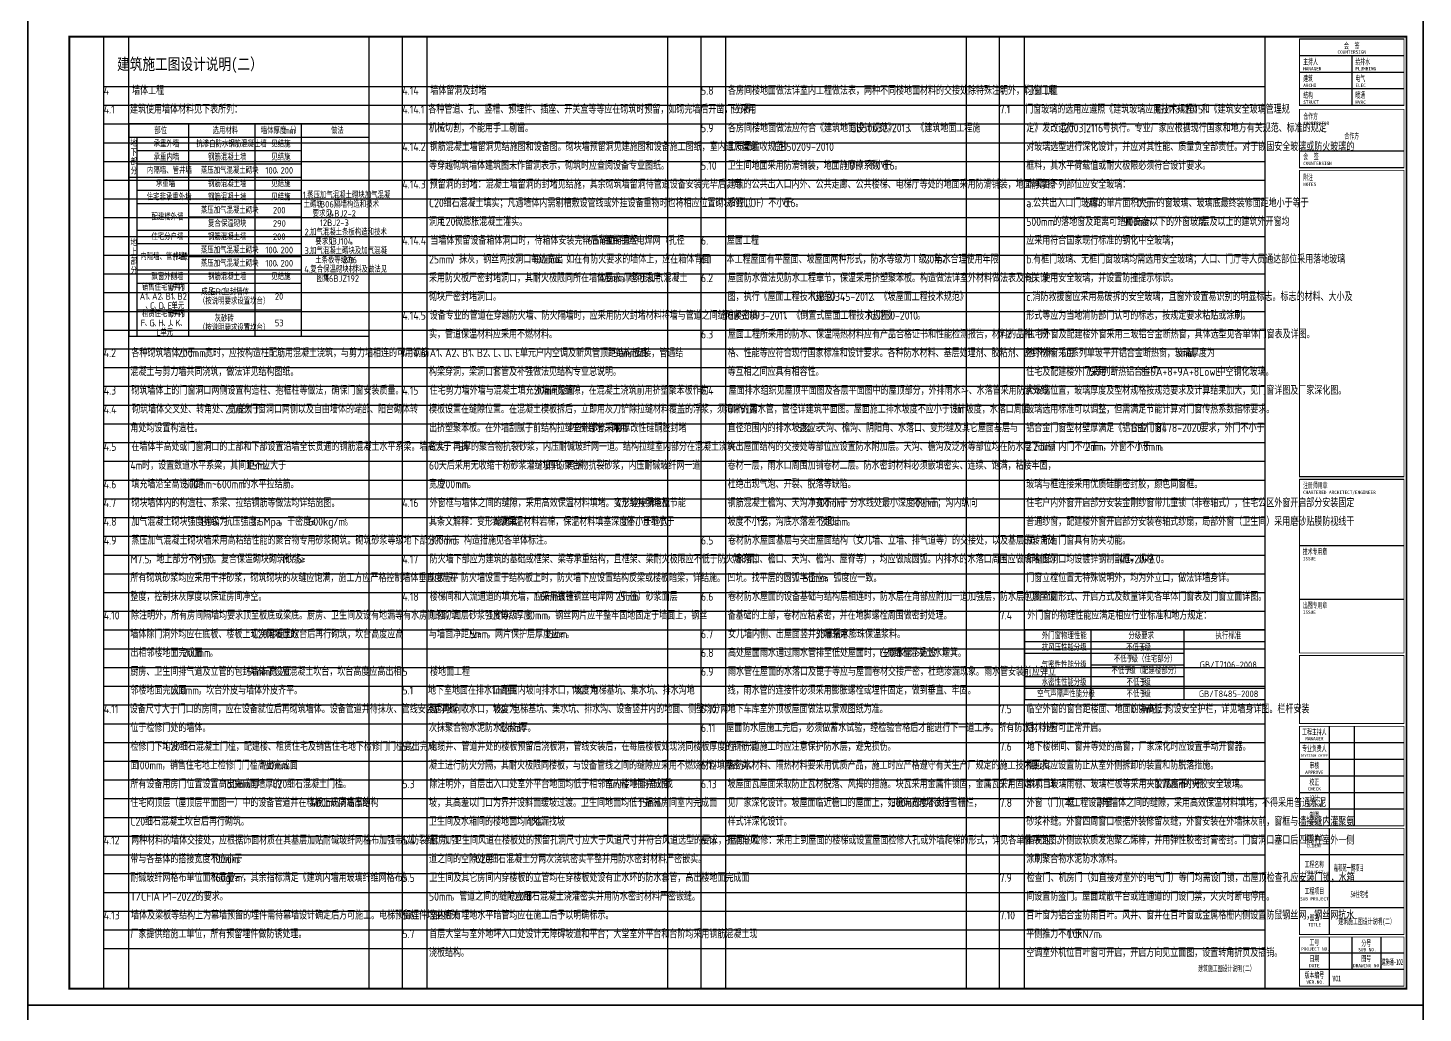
# Model space of a CAD drawing. Extents: x -444109 to -288567, y 158125 to 395725.
# Drawn here: x -372667 to -288567, y 276455 to 335855 of the extents above; entities that cross this region are included whole.
import ezdxf
from ezdxf.enums import TextEntityAlignment as Align

# ---------------------------------------------------------------- set-up
doc = ezdxf.new("R2010")
doc.units = 0
doc.header["$LTSCALE"] = 1000
doc.header["$MEASUREMENT"] = 0
doc.layers.get('Defpoints').update_dxf_attribs({"color": 171})
doc.layers.add('0-DCmeme', color=5, linetype='Continuous', plot=False)
doc.layers.add('0叠拼—建筑设计说明20191113$0$A-ANNO-TEXT', color=7, linetype='Continuous', lineweight=25)
doc.layers.add('0叠拼—消防设计说明20191113$0$A-ANNO-TEXT', color=7, linetype='Continuous', lineweight=25)
for name, color, linetype in [('_TITLE', 7, 'Continuous'), ('A-ANNO-TAB', 7, 'Continuous'), ('A-ANNO-TITLE', 4, 'Continuous'), ('DC', 7, 'Continuous')]:
    doc.layers.add(name, color=color, linetype=linetype)
doc.styles.add('-宋体', font='', dxfattribs={"width": 0.8})
doc.styles.get("Standard").update_dxf_attribs({"font": 'GBENOR', "bigfont": 'GBCBIG'})
doc.styles.add('宋体', font='', dxfattribs={"width": 0.8})
doc.styles.get('-宋体').set_extended_font_data('SimSun')
doc.styles.get('宋体').set_extended_font_data('SimSun')

msp = doc.modelspace()

# ---------------------------------------------------------------- linework, layer by layer
at = {"layer": '_TITLE', "ltscale": 0.5}
for points in [[(-372667, 336325), (-288567, 336325), (-288567, 276925), (-372667, 276925)], [(-372667, 276925), (-288567, 276925), (-288567, 217525), (-372667, 217525)]]:
    msp.add_lwpolyline(points, close=True, dxfattribs=at)
at = {"layer": 'A-ANNO-TAB'}
for points in [[(-366592, 317265), (-352092, 317265), (-352092, 330065), (-366592, 330065)], [(-312592, 295355), (-298092, 295355), (-298092, 299555), (-312592, 299555)]]:
    msp.add_lwpolyline(points, close=True, dxfattribs=at)
for points in [[(-362992, 330065), (-362992, 317265)], [(-358992, 330065), (-358992, 317265)], [(-356192, 330065), (-356192, 317265)], [(-366592, 329265), (-352092, 329265)], [(-366092, 329265), (-366092, 317265)], [(-366092, 328465), (-356192, 328465)], [(-366092, 327665), (-356192, 327665)], [(-366592, 326865), (-356192, 326865)], [(-366092, 326065), (-356192, 326065)], [(-366092, 325265), (-356192, 325265)], [(-362992, 324465), (-356192, 324465)], [(-366092, 323665), (-356192, 323665)], [(-366092, 322865), (-356192, 322865)], [(-366092, 321265), (-356192, 321265)], [(-362992, 322065), (-356192, 322065)], [(-366092, 320465), (-356192, 320465)], [(-366092, 318865), (-356192, 318865)], [(-308592, 299555), (-308592, 295355)], [(-302992, 299555), (-302992, 295355)], [(-312592, 298855), (-298092, 298855)], [(-312592, 298155), (-302992, 298155)], [(-308592, 297455), (-302992, 297455)], [(-312592, 296755), (-302992, 296755)], [(-312592, 296055), (-298092, 296055)]]:
    msp.add_lwpolyline(points, dxfattribs=at)
at = {"layer": 'A-ANNO-TITLE'}
for p, q in [((-289717, 335175), (-296017, 335175)), ((-289717, 334175), (-296017, 334175)), ((-292867, 334175), (-292867, 331175)), ((-289717, 333175), (-296017, 333175)), ((-289717, 333175), (-296017, 333175)), ((-289717, 332175), (-296017, 332175)), ((-289717, 331175), (-296017, 331175)), ((-289717, 328419, 100), (-296017, 328419, 100)), ((-289717, 327414, 100), (-296017, 327414, 100)), ((-289717, 308780), (-296017, 308780)), ((-289717, 308630), (-296017, 308630)), ((-289717, 304630), (-296017, 304630)), ((-289717, 301400), (-296017, 301400)), ((-294227, 293745), (-294227, 287745)), ((-292727, 293745), (-292727, 287745)), ((-289717, 292745), (-296017, 292745)), ((-289717, 291745), (-296017, 291745)), ((-289717, 290745), (-296017, 290745)), ((-289717, 289745), (-296017, 289745)), ((-289717, 288745), (-296017, 288745)), ((-294227, 287595), (-294227, 281195)), ((-289717, 285995), (-296017, 285995)), ((-289717, 284395), (-296017, 284395)), ((-289717, 282795), (-296017, 282795)), ((-294227, 281045), (-294227, 278075)), ((-292867, 281045), (-292867, 279075)), ((-291122, 281045), (-291122, 279075)), ((-289717, 280075), (-296017, 280075)), ((-289717, 279075), (-296017, 279075))]:
    msp.add_line(p, q, dxfattribs=at)
for points in [[(-372667, 276925), (-288567, 276925), (-288567, 336325), (-372667, 336325)], [(-372667, 217525), (-288567, 217525), (-288567, 276925), (-372667, 276925)]]:
    msp.add_lwpolyline(points, close=True, dxfattribs=at)
for points, const_width in [([(-370167, 277925), (-289567, 277925), (-289567, 335325), (-370167, 335325)], 120), ([(-296017, 335175), (-296017, 331175), (-289717, 331175), (-289717, 335175)], 50), ([(-296017, 327414), (-289717, 327414), (-289717, 330944), (-296017, 330944)], 50), ([(-296017, 308630), (-296017, 298169), (-289717, 298169), (-289717, 308630), (-289717, 308630), (-296017, 308630)], 50), ([(-296017, 298019), (-296017, 293919), (-289717, 293919), (-289717, 298019)], 50), ([(-296017, 293745), (-296017, 287745), (-289717, 287745), (-289717, 293745)], 50), ([(-296017, 293745), (-296017, 287745), (-289717, 287745), (-289717, 293745)], 50), ([(-296017, 287595), (-296017, 281195), (-289717, 281195), (-289717, 287595)], 50), ([(-296017, 281045), (-296017, 278075), (-289717, 278075), (-289717, 281045)], 50)]:
    msp.add_lwpolyline(points, close=True, dxfattribs=dict(at, const_width=const_width))
at = {"layer": 'A-ANNO-TITLE', "const_width": 50, "elevation": 100}
msp.add_lwpolyline([(-296017, 327264), (-296017, 308780), (-289717, 308780), (-289717, 327264), (-289717, 327264), (-296017, 327264)], close=True, dxfattribs=at)
at = {"layer": 'A-ANNO-TITLE'}
msp.add_point((-289567, 277925), dxfattribs=at)
at = {"layer": 'Defpoints', "color": 136}
for p, q in [((-368092, 277925), (-368092, 335325)), ((-366592, 277925), (-366592, 335325)), ((-352092, 277925), (-352092, 335325)), ((-350092, 277925), (-350092, 335325)), ((-348592, 277925), (-348592, 335325)), ((-334092, 277925), (-334092, 335325)), ((-332092, 277925), (-332092, 335325)), ((-330592, 277925), (-330592, 335325)), ((-316092, 277925), (-316092, 335325)), ((-314092, 277925), (-314092, 335325)), ((-312592, 277925), (-312592, 335325)), ((-298092, 277925), (-298092, 335325)), ((-368092, 332325), (-298092, 332325)), ((-368092, 331195), (-298092, 331195)), ((-368092, 330065), (-298092, 330065)), ((-368092, 328935), (-298092, 328935)), ((-368092, 327805), (-298092, 327805)), ((-368092, 326675), (-298092, 326675)), ((-368092, 325545), (-298092, 325545)), ((-368092, 324415), (-298092, 324415)), ((-368092, 323285), (-298092, 323285)), ((-368092, 322155), (-298092, 322155)), ((-368092, 321025), (-298092, 321025)), ((-368092, 319895), (-298092, 319895)), ((-368092, 318765), (-298092, 318765)), ((-368092, 317635), (-298092, 317635)), ((-368092, 316505), (-298092, 316505)), ((-368092, 315375), (-298092, 315375)), ((-368092, 314245), (-298092, 314245)), ((-368092, 313115), (-298092, 313115)), ((-368092, 311985), (-298092, 311985)), ((-368092, 310855), (-298092, 310855)), ((-368092, 309725), (-298092, 309725)), ((-368092, 308595), (-298092, 308595)), ((-368092, 307465), (-298092, 307465)), ((-368092, 306335), (-298092, 306335)), ((-368092, 305205), (-298092, 305205)), ((-368092, 304075), (-298092, 304075)), ((-368092, 302945), (-298092, 302945)), ((-368092, 301815), (-298092, 301815)), ((-368092, 300685), (-298092, 300685)), ((-368092, 299555), (-298092, 299555)), ((-368092, 298425), (-298092, 298425)), ((-368092, 297295), (-298092, 297295)), ((-368092, 296165), (-298092, 296165)), ((-368092, 295035), (-298092, 295035)), ((-368092, 293905), (-298092, 293905)), ((-368092, 292775), (-298092, 292775)), ((-368092, 291645), (-298092, 291645)), ((-368092, 290515), (-298092, 290515)), ((-368092, 289385), (-298092, 289385)), ((-368092, 288255), (-298092, 288255)), ((-368092, 287125), (-298092, 287125)), ((-368092, 285995), (-298092, 285995)), ((-368092, 284865), (-298092, 284865)), ((-368092, 283735), (-298092, 283735)), ((-368092, 282605), (-298092, 282605)), ((-368092, 281475), (-298092, 281475)), ((-368092, 280345), (-298092, 280345))]:
    msp.add_line(p, q, dxfattribs=at)

# ---------------------------------------------------------------- texts
at = {"style": '-宋体'}
for s, height, width, p in [('嘉和苑一期项目', 370, 0.5, (-293955, 285031)), ('5#住宅楼', 370, 0.5, (-292943, 283431)), ('V01', 350, 0.6, (-294033, 278370))]:
    msp.add_text(s, height=height, dxfattribs=dict(at, width=width)).set_placement(p)
at = {"layer": '0-DCmeme', "style": '-宋体', "width": 0.6}
msp.add_text('建筑施工图设计说明(二）', height=350, dxfattribs=at).set_placement((-300421, 278975), align=Align.CENTER)
at = {"layer": '0叠拼—建筑设计说明20191113$0$A-ANNO-TEXT'}
for s, height, p in [('4', 500, (-368092, 331825)), ('墙体工程', 482.3, (-366384, 331825)), ('4.14', 500, (-350092, 331825)), ('墙体留洞及封堵', 482.3, (-348404, 331825)), ('5.8', 500, (-332092, 331825)), ('各房间楼地面做法详室内工程做法表，两种不同楼地面材料的交接处除特殊注明外，均在门扇', 482.27, (-330467, 331825)), ('7.', 500, (-314092, 331825)), ('门窗工程', 482.3, (-312529, 331825)), ('4.1', 500, (-368092, 330695)), ('建筑使用墙体材料见下表所列：', 482.27, (-366509, 330695)), ('4.14.1', 500, (-350092, 330695)), ('各种管道、孔、竖槽、预埋件、插座、开关盒等等应在砌筑时预留，如砌完墙后开凿，应采用', 482.27, (-348529, 330695)), ('下分界。', 482.3, (-330488, 330695)), ('7.1', 500, (-314092, 330695)), ('门窗玻璃的选用应遵照《建筑玻璃应用技术规程》', 482.27, (-312550, 330695)), ('JGJ113-2015', 500, (-304827, 330695)), ('和《建筑安全玻璃管理规', 482.27, (-301910, 330695)), ('机械切割，不能用手工剔凿。', 482.27, (-348488, 329565)), ('5.9', 500, (-332092, 329565)), ('各房间楼地面做法应符合《建筑地面设计规范》', 482.27, (-330465, 329565)), ('GB50037-2013', 500, (-323093, 329565)), ('、《建筑地面工程施', 482.3, (-319593, 329565)), ('定》发改运行', 482.3, (-312488, 329565)), ('[2003]2116', 500, (-310381, 329565)), ('号执行。专业厂家应根据现行国家和地方有关规范、标准的规定', 482.27, (-307881, 329565)), ('4.14.2', 500, (-350092, 328435)), ('钢筋混凝土墙留洞见结施图和设备图。砌块墙预留洞见建施图和设备施工图纸，室内通风管道', 482.27, (-348446, 328435)), ('工质量验收规范》', 482.3, (-330488, 328435)), ('GB50209-2010', 500, (-327679, 328435)), ('对玻璃选型进行深化设计，并应对其性能、质量负全部责任。对于嵌固安全玻璃或防火玻璃的', 482.27, (-312488, 328435)), ('等穿越砌筑墙体建筑图未作留洞表示，砌筑时应查阅设备专业图纸。', 482.27, (-348488, 327305)), ('5.10', 500, (-332092, 327305)), ('卫生间地面采用防滑铺装，地面静摩擦系数（', 482.27, (-330488, 327305)), ('COF', 500, (-323466, 327305)), ('）不小于', 482.3, (-322550, 327305)), ('0.6', 500, (-321146, 327305)), ('。', 482, (-320437, 327305)), ('框料，其水平荷载值或耐火极限必须符合设计要求。', 482.27, (-312488, 327305)), ('4.14.3', 500, (-350092, 326175)), ('预留洞的封堵：混凝土墙留洞的封堵见结施，其余砌筑墙留洞待管道设备安装完毕后，用', 482.27, (-348446, 326175)), ('建筑的公共出入口内外、公共走廊、公共楼梯、电梯厅等处的地面采用防滑铺装，地面静摩擦', 482.27, (-330488, 326175)), ('本项目下列部位应安全玻璃：', 482.27, (-312488, 326175)), ('C20', 500, (-348488, 325045)), ('细石混凝土填实；凡遇墙体内需剔槽敷设管线或外挂设备重物时也将相应位置砌块的孔', 482.27, (-347613, 325045)), ('系数（', 482.3, (-330488, 325045)), ('COF', 500, (-329435, 325045)), ('）不小于', 482.3, (-328518, 325045)), ('0.6', 500, (-327114, 325045)), ('公共出入口门玻璃、', 482.3, (-312071, 325045)), ('5', 500, (-308911, 325045)), ('厚的单片面积大于', 482.3, (-308620, 325045)), ('0.5m', 500, (-305811, 325045)), ('2', 250, (-304728, 325295)), ('的窗玻璃、玻璃底最终装修面距地小于等于', 482.27, (-304627, 325045)), ('。', 482, (-326405, 325045)), ('a.', 500, (-312488, 325045)), ('洞用', 482.3, (-348488, 323915)), ('C20', 500, (-347786, 323915)), ('微膨胀混凝土灌实。', 482.3, (-346911, 323915)), ('500mm', 500, (-312488, 323915)), ('的落地窗及距离可踏面高度', 482.27, (-310863, 323915)), ('900mm', 500, (-306650, 323915)), ('以下的外窗玻璃、', 482.3, (-305023, 323915)), ('7', 500, (-302215, 323915)), ('层及以上的建筑外开窗均', 482.27, (-301923, 323915)), ('4.14.4', 500, (-350092, 322785)), ('当墙体预留设备箱体洞口时，待箱体安装完毕后背面钉直径', 482.27, (-348404, 322785)), ('1.6mm', 500, (-339277, 322785)), ('镀锌钢丝电焊网（孔径', 482.3, (-337902, 322785)), ('6.', 500, (-332092, 322785)), ('屋面工程', 482.3, (-330529, 322785)), ('应采用符合国家现行标准的钢化中空玻璃；', 482.27, (-312488, 322785)), ('25mm', 500, (-348488, 321655)), ('）抹灰，钢丝网按洞口每边宽出', 482.27, (-347154, 321655)), ('100mm', 500, (-342239, 321655)), ('。如在有防火要求的墙体上，应在箱体背面', 482.27, (-340698, 321655)), ('6.1', 500, (-332092, 321655)), ('本工程屋面有平屋面、坡屋面两种形式，防水等级为Ⅰ级，防水合理使用年限', 482.27, (-330550, 321655)), ('20', 500, (-318614, 321655)), ('年。', 482.3, (-318031, 321655)), ('b.', 500, (-312488, 321655)), ('有框门玻璃、无框门窗玻璃均需选用安全玻璃；人口、门厅等人员通达部位采用落地玻璃', 482.27, (-312071, 321655)), ('采用防火板严密封堵洞口，其耐火极限同所在墙体要求，也可采用', 482.27, (-348488, 320525)), ('100mm', 500, (-338307, 320525)), ('厚蒸压加气混凝土', 482.3, (-336765, 320525)), ('6.2', 500, (-332092, 320525)), ('屋面防水做法见防水工程章节，保温采用挤塑聚苯板。构造做法详室外材料做法表及有关详', 482.27, (-330467, 320525)), ('时，使用安全玻璃，并设置防撞提示标识。', 482.27, (-312488, 320525)), ('砌块严密封堵洞口。', 482.3, (-348488, 319395)), ('图，执行《屋面工程技术规范》', 482.27, (-330488, 319395)), ('GB50345-2012', 500, (-325344, 319395)), ('、《坡屋面工程技术规范》', 482.27, (-321802, 319395)), ('c.', 500, (-312488, 319395)), ('消防救援窗应采用易破拆的安全玻璃，且窗外设置易识别的明显标志。标志的材料、大小及', 482.27, (-312113, 319395)), ('4.14.5', 500, (-350092, 318265)), ('设备专业的管道在穿越防火墙、防火隔墙时，应采用防火封堵材料将墙与管道之间缝隙紧密填', 482.27, (-348446, 318265)), ('GB50693-2011', 500, (-330488, 318265)), ('、《倒置式屋面工程技术规程》', 482.27, (-327070, 318265)), ('JGJ230-2010', 500, (-322155, 318265)), ('形式等应为当地消防部门认可的标志，按规定要求粘贴或涂刷。', 482.27, (-312488, 318265)), ('。', 482, (-319071, 318265)), ('实，管道保温材料应采用不燃材料。', 482.27, (-348488, 317135)), ('6.3', 500, (-332092, 317135)), ('屋面工程所采用的防水、保温隔热材料应有产品合格证书和性能检测报告，材料的品种、规', 482.27, (-330467, 317135)), ('7.2', 500, (-314092, 317135)), ('住宅外窗及配建楼外窗采用三玻铝合金断热窗，具体选型见各单体门窗表及详图。', 482.27, (-312467, 317135)), ('4.2', 500, (-368092, 316005)), ('各种砌筑墙体小于', 482.3, (-366425, 316005)), ('200mm', 500, (-363617, 316005)), ('宽时，应按构造柱配筋用混凝土浇筑，与剪力墙相连的可用钢筋', 482.27, (-361992, 316005)), ('4.14.6', 500, (-350092, 316005)), ('A1', 500, (-348446, 316005)), ('A2', 500, (-347512, 316005)), ('B1', 500, (-346494, 316005)), ('B2', 500, (-345601, 316005)), ('C', 500, (-344625, 316005)), ('D', 500, (-343982, 316005)), ('E', 500, (-343298, 316005)), ('单元户内空调及新风管顶距结构板底', 482.27, (-343006, 316005)), ('50mm', 500, (-337389, 316005)), ('安装，管遇结', 482.3, (-336056, 316005)), ('格、性能等应符合现行国家标准和设计要求。各种防水材料、基层处理剂、胶粘剂、密封材料', 482.27, (-330488, 316005)), ('地下外窗采用', 482.3, (-312488, 316005)), ('60', 500, (-310381, 316005)), ('系列单玻平开铝合金断热窗，玻璃厚度为', 482.27, (-309798, 316005)), ('5mm', 500, (-303479, 316005)), ('混凝土与剪力墙共同浇筑，做法详见结构图纸。', 482.27, (-366488, 314875)), ('构梁穿洞，梁洞口套管及补强做法见结构专业总说明。', 482.27, (-348488, 314875)), ('、', 482, (-347863, 316005)), ('、', 482, (-346845, 316005)), ('、', 482, (-345952, 316005)), ('、', 482, (-344976, 316005)), ('、', 482, (-344333, 316005)), ('、', 482, (-343649, 316005)), ('等互相之间应具有相容性。', 482.27, (-330488, 314875)), ('住宅及配建楼外门采用', 482.3, (-312488, 314875)), ('75', 500, (-308977, 314875)), ('系列断热铝合金门', 482.3, (-308394, 314875)), ('8+9A+8+9A+8LowE', 500, (-305585, 314875)), ('。', 482, (-302437, 316005)), ('中空钢化玻璃。', 482.3, (-300957, 314875)), ('4.3', 500, (-368092, 313745)), ('砌筑墙体上的门窗洞口两侧设置构造柱、抱框柱等做法，确保门窗安装质量。', 482.27, (-366425, 313745)), ('4.15', 500, (-350092, 313745)), ('住宅剪力墙外墙与混凝土填充外墙间设置', 482.27, (-348446, 313745)), ('30mm', 500, (-342127, 313745)), ('宽缝隙，在混凝土浇筑前用挤塑聚苯板作为', 482.27, (-340794, 313745)), ('6.4', 500, (-332092, 313745)), ('屋面排水组织见屋顶平面图及各层平面图中的屋顶部分，外排雨水斗、水落管采用防紫外线', 482.27, (-330425, 313745)), ('大玻璃位置，玻璃厚度及型材规格按规范要求及计算结果加大，见门窗详图及厂家深化图。', 482.27, (-312488, 313745)), ('4.4', 500, (-368092, 312615)), ('砌筑墙体交叉处、转角处、宽度大于', 482.27, (-366384, 312615)), ('2.1m', 500, (-360767, 312615)), ('的门窗洞口两侧以及自由墙体的端部、阳台砌体转', 482.27, (-359767, 312615)), ('模板设置在缝隙位置。在混凝土模板拆后，立即用灰刀铲除拉缝材料覆盖的浮浆，须清晰的露', 482.27, (-348488, 312615)), ('UPVC', 500, (-330488, 312615)), ('雨水管，管径详建筑平面图。屋面施工排水坡度不应小于设计坡度，水落口周围', 482.27, (-329154, 312615)), ('1m', 500, (-316867, 312615)), ('玻璃选用标准可以调整，但需满足节能计算对门窗传热系数指标要求。', 482.27, (-312488, 312615)), ('角处均设置构造柱。', 482.3, (-366488, 311485)), ('出挤塑聚苯板。在外墙刮腻子前结构拉缝室外部分采用', 482.27, (-348488, 311485)), ('棒封堵，再用', 482.3, (-339437, 311485)), ('厚改性硅酮胶封堵', 482.3, (-336831, 311485)), ('直径范围内的排水坡度应≥', 482.27, (-330488, 311485)), ('。天沟、檐沟、阴阳角、水落口、变形缝及其它屋面基层与', 482.27, (-325525, 311485)), ('铝合金门窗型材壁厚满足《铝合金门窗》', 482.27, (-312488, 311485)), ('要求，外门不小于', 482.3, (-301981, 311485)), ('PE', 500, (-340062, 311485)), ('10', 500, (-337331, 311485)), ('5%', 500, (-326275, 311485)), ('GB/T', 500, (-306169, 311485)), ('8478-2020', 500, (-304648, 311485)), ('4.5', 500, (-368092, 310355)), ('在墙体半高处或门窗洞口的上部和下部设置沿墙全长贯通的钢筋混凝土水平系梁。墙高大于', 482.27, (-366425, 310355)), ('密实，再抹', 482.3, (-348488, 310355)), ('5', 500, (-346732, 310355)), ('厚的聚合物抗裂砂浆，内压耐碱玻纤网一道。结构拉缝室内部分在混凝土浇筑', 482.27, (-346441, 310355)), ('突出屋面结构的交接处等部位应设置防水附加层。天沟、檐沟及泛水等部位均在防水层下加铺', 482.27, (-330488, 310355)), ('2.2mm', 500, (-312488, 310355)), ('，内门不小于', 482.3, (-311029, 310355)), ('2mm', 500, (-308923, 310355)), ('，外窗不小于', 482.3, (-307881, 310355)), ('1.8mm', 500, (-305775, 310355)), ('。', 482, (-304400, 310355)), ('4m', 500, (-366488, 309225)), ('时，设置数道水平系梁，其间距不应大于', 482.27, (-365779, 309225)), ('1.5m', 500, (-359460, 309225)), ('60', 500, (-348488, 309225)), ('天后采用无收缩干粉砂浆灌缝填平，再抹', 482.27, (-347904, 309225)), ('5', 500, (-341585, 309225)), ('厚的聚合物抗裂砂浆，内压耐碱玻纤网一道', 482.27, (-341294, 309225)), ('卷材一层，雨水口周围加铺卷材二层。防水密封材料必须嵌填密实、连续、饱满，粘接牢固，', 482.27, (-330488, 309225)), ('。', 482, (-358460, 309225)), ('4.6', 500, (-368092, 308095)), ('填充墙沿全高设间距', 482.3, (-366425, 308095)), ('500mm~600mm', 500, (-363266, 308095)), ('的水平拉结筋。', 482.3, (-359724, 308095)), ('宽度', 482.3, (-348488, 308095)), ('200mm', 500, (-347786, 308095)), ('。', 482, (-346161, 308095)), ('杜绝出现气泡、开裂、脱落等缺陷。', 482.27, (-330488, 308095)), ('玻璃与框连接采用优质硅酮密封胶，颜色同窗框。', 482.27, (-312488, 308095)), ('4.7', 500, (-368092, 306965)), ('砌块墙体内的构造柱、系梁、拉结钢筋等做法均详结施图。', 482.27, (-366425, 306965)), ('4.16', 500, (-350092, 306965)), ('外窗框与墙体之间的缝隙，采用高效保温材料填堵。变形缝按照地标节能', 482.27, (-348446, 306965)), ('4.2.12', 500, (-337212, 306965)), ('中第', 482.3, (-335837, 306965)), ('1', 500, (-335135, 306965)), ('条及', 482.3, (-334927, 306965)), ('钢筋混凝土檐沟、天沟净宽不小于', 482.27, (-330488, 306965)), ('300mm', 500, (-325222, 306965)), ('，分水线处最小深度不小于', 482.27, (-323597, 306965)), ('100mm', 500, (-319384, 306965)), ('；沟内纵向', 482.3, (-317842, 306965)), ('住宅户内外窗开启部分安装金刚纱窗带儿童锁（非卷轴式），住宅公区外窗开启部分安装固定', 482.27, (-312488, 306965)), ('4.8', 500, (-368092, 305835)), ('加气混凝土砌块强度等级为', 482.27, (-366425, 305835)), ('B06', 500, (-362212, 305835)), ('，抗压强度≥', 482.3, (-361296, 305835)), ('3.5Mpa', 500, (-359189, 305835)), ('，干密度≤', 482.3, (-357523, 305835)), ('600kg/m', 500, (-355767, 305835)), ('3', 250, (-353642, 306085)), ('其条文解释：变形缝满填', 482.27, (-348488, 305835)), ('A', 500, (-344626, 305835)), ('级保温材料岩棉，保温材料填塞深度不小于缝宽', 482.27, (-344251, 305835)), ('3', 500, (-336879, 305835)), ('倍，且不小于', 482.3, (-336587, 305835)), ('坡度不小于', 482.3, (-330488, 305835)), ('1%', 500, (-328732, 305835)), ('，沟底水落差不超过', 482.3, (-328066, 305835)), ('200mm', 500, (-324906, 305835)), ('普通纱窗，配建楼外窗开启部分安装卷轴式纱扇，局部外窗（卫生间）采用磨砂贴膜防视线干', 482.27, (-312488, 305835)), ('。', 482, (-353550, 305835)), ('。', 482, (-323281, 305835)), ('4.9', 500, (-368092, 304705)), ('蒸压加气混凝土砌块墙采用高粘结性能的聚合物专用砂浆砌筑。砌筑砂浆等级地下部分不小于', 482.27, (-366424, 304705)), ('300mm', 500, (-348488, 304705)), ('，构造措施见各单体标注。', 482.27, (-346863, 304705)), ('6.5', 500, (-332092, 304705)), ('卷材防水屋面基层与突出屋面结构（女儿墙、立墙、排气道等）的交接处，以及基层的转角处', 482.27, (-330467, 304705)), ('扰，所有门窗具有防夹功能。', 482.27, (-312488, 304705)), ('M7.5', 500, (-366488, 303575)), ('，地上部分不小于', 482.3, (-365404, 303575)), ('M5.0', 500, (-362596, 303575)), ('。复合保温砌块砌筑砂浆≥', 482.27, (-361513, 303575)), ('M7.5', 500, (-357300, 303575)), ('。', 482, (-356216, 303575)), ('4.17', 500, (-350092, 303575)), ('防火墙下部应为建筑的基础或框架、梁等承重结构，且框架、梁耐火极限应不低于防火墙的耐', 482.27, (-348446, 303575)), ('（水落口、檐口、天沟、檐沟、屋脊等），均应做成圆弧。内排水的水落口周围应做成略低的', 482.27, (-330488, 303575)), ('所有窗洞口均设镀锌钢制副框，规格', 482.27, (-312488, 303575)), ('40*20*2.0', 500, (-306871, 303575)), ('。', 482, (-304371, 303575)), ('所有砌筑砂浆均应采用干拌砂浆，砌筑砌块的灰缝应饱满，施工方应严格控制墙体垂直度与平', 482.27, (-366488, 302445)), ('火极限。防火墙设置于结构板上时，防火墙下应设置结构反梁或楼板暗梁，详结施。', 482.27, (-348488, 302445)), ('凹坑。找平层的圆弧半径应≥', 482.27, (-330488, 302445)), ('50mm', 500, (-325924, 302445)), ('，弧度应一致。', 482.3, (-324591, 302445)), ('门窗立樘位置无特殊说明外，均为外立口，做法详墙身详。', 482.27, (-312488, 302445)), ('整度，控制抹灰厚度以保证房间净空。', 482.27, (-366488, 301315)), ('4.18', 500, (-350092, 301315)), ('楼梯间和人流通道的填充墙，应采用直径', 482.27, (-348446, 301315)), ('1.6mm', 500, (-342127, 301315)), ('镀锌钢丝电焊网（孔径', 482.3, (-340752, 301315)), ('25mm', 500, (-337241, 301315)), ('）砂浆面层', 482.3, (-335908, 301315)), ('6.6', 500, (-332092, 301315)), ('卷材防水屋面的设备基础与结构层相连时，防水层在角部应附加一道加强层，防水层包裹至设', 482.27, (-330467, 301315)), ('门窗立面形式、开启方式及数量详见各单体门窗表及门窗立面详图。', 482.27, (-312488, 301315)), ('4.10', 500, (-368092, 300185)), ('除注明外，所有房间隔墙均要求顶至板底或梁底。厨房、卫生间及设有地漏等有水房间的砌筑', 482.27, (-366446, 300185)), ('加强，面层砂浆强度等级', 482.27, (-348488, 300185)), ('M10', 500, (-344626, 300185)), ('，厚度', 482.3, (-343751, 300185)), ('30mm', 500, (-342698, 300185)), ('，钢丝网片应平整牢固地固定于墙面上，钢丝', 482.27, (-341364, 300185)), ('备基础的上部，卷材应粘紧密，并在地脚螺栓周围做密封处理。', 482.27, (-330488, 300185)), ('7.4', 500, (-314092, 300185)), ('外门窗的物理性能应满足相应行业标准和地方规定：', 482.27, (-312425, 300185)), ('墙体除门洞外均应在底板、楼板上现浇同墙厚的', 482.27, (-366488, 299055)), ('C20', 500, (-359115, 299055)), ('混凝土坎台后再行砌筑，坎台高度应高', 482.27, (-358240, 299055)), ('与墙面净距应≥', 482.3, (-348488, 299055)), ('5mm', 500, (-346030, 299055)), ('，网片保护层厚度应≥', 482.3, (-344989, 299055)), ('15mm', 500, (-341478, 299055)), ('6.7', 500, (-332092, 299055)), ('女儿墙内侧、出屋面竖井外墙采用', 482.27, (-330467, 299055)), ('30', 500, (-325201, 299055)), ('厚憎水膨珠保温浆料。', 482.3, (-324618, 299055)), ('。', 482, (-340228, 299055)), ('出相邻楼地面完成面', 482.3, (-366488, 297925)), ('200mm', 500, (-363328, 297925)), ('。', 482, (-361703, 297925)), ('6.8', 500, (-332092, 297925)), ('高处屋面雨水通过雨水管排至低处屋面时，在雨水管下方设', 482.27, (-330467, 297925)), ('C20', 500, (-321339, 297925)), ('细石混凝土水簸箕。', 482.3, (-320464, 297925)), ('厨房、卫生间排气道及立管的包封墙体下设置', 482.27, (-366488, 296795)), ('50mm', 500, (-359466, 296795)), ('宽', 482, (-358133, 296795)), ('C20', 500, (-357782, 296795)), ('混凝土坎台，坎台高度应高出相', 482.27, (-356907, 296795)), ('5', 500, (-350092, 296795)), ('楼地面工程', 482.3, (-348425, 296795)), ('6.9', 500, (-332092, 296795)), ('雨水管在屋面的水落口及篦子等应与屋面卷材交接严密，杜绝渗漏现象。雨水管安装前应弹立', 482.27, (-330465, 296795)), ('邻楼地面完成面', 482.3, (-366488, 295665)), ('200mm', 500, (-364030, 295665)), ('，坎台外皮与墙体外皮齐平。', 482.27, (-362405, 295665)), ('5.1', 500, (-350092, 295665)), ('地下室地面在排水口周围', 482.27, (-348550, 295665)), ('1m', 500, (-344689, 295665)), ('范围内坡向排水口，坡度为', 482.27, (-344105, 295665)), ('1%', 500, (-339892, 295665)), ('。电梯基坑、集水坑、排水沟地', 482.27, (-339226, 295665)), ('线，雨水管的连接件必须采用膨胀螺栓或埋件固定，做到垂直、牢固。', 482.27, (-330488, 295665)), ('4.11', 500, (-368092, 294535)), ('设备尺寸大于门口的房间，应在设备就位后再砌筑墙体。设备管道井待抹灰、管线安装后再砌', 482.27, (-366529, 294535)), ('面均坡向收水口，坡度为', 482.27, (-348488, 294535)), ('1%', 500, (-344626, 294535)), ('。电梯基坑、集水坑、排水沟、设备竖井内的地面、侧壁均分两', 482.27, (-343959, 294535)), ('6.10', 500, (-332092, 294535)), ('地下车库室外顶板屋面做法以景观图纸为准。', 482.27, (-330488, 294535)), ('7.5', 500, (-314092, 294535)), ('临空外窗的窗台距楼面、地面的净高低于', 482.27, (-312467, 294535)), ('0.9m', 500, (-306148, 294535)), ('时，均设安全护栏，详见墙身详图。栏杆安装', 482.27, (-305063, 294535)), ('位于检修门处的墙体。', 482.3, (-366488, 293405)), ('次抹聚合物水泥防水砂浆共', 482.27, (-348488, 293405)), ('12mm', 500, (-344275, 293405)), ('厚。', 482.3, (-343025, 293405)), ('6.11', 500, (-332092, 293405)), ('屋面防水层施工完后，必须做蓄水试验，经检验合格后才能进行下一道工序。所有防水材料进', 482.27, (-330571, 293405)), ('后，外窗可正常开启。', 482.3, (-312488, 293405)), ('检修门下均设', 482.3, (-366488, 292275)), ('C20', 500, (-364381, 292275)), ('细石混凝土门槛，配建楼、租赁住宅及销售住宅地下检修门门槛高出完成', 482.27, (-363506, 292275)), ('5.2', 500, (-350092, 292275)), ('电缆井、管道井处的楼板预留后浇板洞，管线安装后，在每层楼板处现浇同楼板厚度的钢筋混', 482.27, (-348467, 292275)), ('行下一道施工时应注意保护防水层，避免损伤。', 482.27, (-330488, 292275)), ('7.6', 500, (-314092, 292275)), ('地下楼梯间、窗井等处的高窗，厂家深化时应设置手动开窗器。', 482.27, (-312467, 292275)), ('面', 482, (-366488, 291145)), ('100mm', 500, (-366137, 291145)), ('，销售住宅地上检修门门槛高出完成面', 482.27, (-364595, 291145)), ('150mm', 500, (-358627, 291145)), ('。', 482, (-357085, 291145)), ('凝土进行防火分隔，其耐火极限同楼板，与设备管线之间的缝隙应采用不燃烧材料填塞密实。', 482.27, (-348488, 291145)), ('6.12', 500, (-332092, 291145)), ('各防水材料、隔热材料要采用优质产品，施工时应严格遵守有关生产厂规定的施工技术要求。', 482.27, (-330488, 291145)), ('推拉窗应设置防止从室外侧拆卸的装置和防脱落措施。', 482.27, (-312488, 291145)), ('所有设备用房门位置设置高出完成面', 482.27, (-366488, 290015)), ('150mm', 500, (-360871, 290015)), ('同墙厚的', 482.3, (-359329, 290015)), ('C20', 500, (-357925, 290015)), ('细石混凝土门槛。', 482.3, (-357050, 290015)), ('5.3', 500, (-350092, 290015)), ('除注明外，首层出入口处室外平台地面均低于相邻室内楼地面完成面', 482.27, (-348467, 290015)), ('15mm', 500, (-337935, 290015)), ('，并向室外找', 482.3, (-336685, 290015)), ('6.13', 500, (-332092, 290015)), ('坡屋面瓦屋面采取防止瓦材脱落、风揭的措施。块瓦采用金属件锁固，金属瓦采用固定钉，详', 482.27, (-330488, 290015)), ('7.7', 500, (-314092, 290015)), ('本项目玻璃雨棚、玻璃栏板等采用夹胶厚度不小于', 482.27, (-312467, 290015)), ('0.76mm', 500, (-304743, 290015)), ('的夹胶安全玻璃。', 482.3, (-302993, 290015)), ('住宅闷顶层（屋顶层平面图一）中的设备管道井在楼板上现浇高出结构', 482.27, (-366488, 288885)), ('400mm', 500, (-355605, 288885)), ('同墙厚的', 482.3, (-353938, 288885)), ('坡，其高差以门口为界并设斜面缓坡过渡。卫生间地面均低于相邻房间室内完成面', 482.27, (-348488, 288885)), ('15mm', 500, (-335849, 288885)), ('见厂家深化设计。坡屋面临近檐口的屋面上，如檐沟宽度不大于', 482.27, (-330488, 288885)), ('300mm', 500, (-320658, 288885)), ('时增设挡雪栅栏，', 482.3, (-319033, 288885)), ('7.8', 500, (-314092, 288885)), ('外窗（门）框', 482.3, (-312467, 288885)), ('(', 500, (-310360, 288885)), ('本工程设副框', 482.3, (-310194, 288885)), (')', 500, (-308087, 288885)), ('与墙体之间的缝隙，采用高效保温材料填堵，不得采用普通水泥', 482.27, (-307921, 288885)), ('。', 482, (-334599, 288885)), ('C20', 500, (-366488, 287755)), ('细石混凝土坎台后再行砌筑。', 482.27, (-365613, 287755)), ('卫生间及水箱间的楼地面均向地漏找坡', 482.27, (-348488, 287755)), ('1%', 500, (-342520, 287755)), ('。', 482, (-341853, 287755)), ('样式详深化设计。', 482.3, (-330488, 287755)), ('砂浆补缝。外窗四周窗口根据外装修留灰缝，外窗安装在外墙抹灰前，窗框与墙接缝内灌聚氨', 482.27, (-312488, 287755)), ('4.12', 500, (-368092, 286625)), ('两种材料的墙体交接处，应根据饰面材质在其基层加贴耐碱玻纤网格布加强带以防裂缝。加强', 482.27, (-366446, 286625)), ('5.4', 500, (-350092, 286625)), ('厨房、卫生间风道在楼板处的预留孔洞尺寸应大于风道尺寸并符合风道选型的要求，孔洞与风', 482.27, (-348425, 286625)), ('6.14', 500, (-332092, 286625)), ('屋面的检修：采用上到屋面的楼梯或设置屋面检修人孔或外墙爬梯的形式，详见各单体平面图。', 482.27, (-330446, 286625)), ('酯发泡，外侧嵌软质发泡聚乙烯棒，并用弹性胶密封膏密封。门窗洞口塞口后四周在室外一侧', 482.27, (-312488, 286625)), ('带与各基体的搭接宽度不应小于', 482.27, (-366488, 285495)), ('100mm', 500, (-361573, 285495)), ('道之间的空隙处用', 482.3, (-348488, 285495)), ('C20', 500, (-345679, 285495)), ('细石混凝土分两次浇筑密实平整并用防水密封材料严密嵌实。', 482.27, (-344804, 285495)), ('涂刷聚合物水泥防水涂料。', 482.27, (-312488, 285495)), ('。', 482, (-360031, 285495)), ('耐碱玻纤网格布单位面积质量≥', 482.27, (-366488, 284365)), ('160g/m', 500, (-361573, 284365)), ('2', 250, (-359823, 284615)), ('，其余指标满足《建筑内墙用玻璃纤维网格布》', 482.27, (-359722, 284365)), ('5.5', 500, (-350092, 284365)), ('卫生间及其它房间内穿楼板的立管均在穿楼板处设有止水环的防水套管，高出楼地面完成面', 482.27, (-348467, 284365)), ('7.9', 500, (-314092, 284365)), ('检查门、机房门（如直接对室外的电气门）等门均需设门锁，出屋顶检查孔应安装门锁，水箱', 482.27, (-312465, 284365)), ('T/CFIA', 500, (-366488, 283235)), ('P1-2022', 500, (-364550, 283235)), ('的要求。', 482.3, (-362550, 283235)), ('50mm', 500, (-348488, 283235)), ('，管道之间的缝隙应用', 482.3, (-347154, 283235)), ('C20', 500, (-343644, 283235)), ('细石混凝土浇灌密实并用防水密封材料严密嵌缝。', 482.27, (-342769, 283235)), ('间设置防盗门。屋面疏散平台或连通道的门设门禁，火灾时断电停用。', 482.27, (-312488, 283235)), ('4.13', 500, (-368092, 282105)), ('墙体及梁板等结构上为幕墙预留的埋件需待幕墙设计确定后方可施工。电梯预留埋件均由相关', 482.27, (-366446, 282105)), ('5.6', 500, (-350092, 282105)), ('室内所有埋地水平暗管均应在施工后予以明确标示。', 482.27, (-348467, 282105)), ('7.10', 500, (-314092, 282105)), ('百叶窗为铝合金防雨百叶。风井、窗井在百叶窗或金属格栅内侧设置防鼠钢丝网，钢丝网抗水', 482.27, (-312488, 282105)), ('厂家提供给施工单位，所有预留埋件做防锈处理。', 482.27, (-366488, 280975)), ('5.7', 500, (-350092, 280975)), ('首层大堂与室外地坪入口处设计无障碍坡道和平台；大堂室外平台和台阶均采用钢筋混凝土现', 482.27, (-348467, 280975)), ('平侧推力不小于', 482.3, (-312488, 280975)), ('1.0kN/m', 500, (-310030, 280975)), ('。', 482, (-308114, 280975)), ('浇板结构。', 482.3, (-348488, 279845)), ('空调室外机位百叶窗可开启，开启方向见立面图，设置转角折页及插销。', 482.27, (-312488, 279845))]:
    msp.add_text(s, height=height, dxfattribs=at).set_placement(p)
at = {"layer": '0叠拼—消防设计说明20191113$0$A-ANNO-TEXT', "style": '宋体', "width": 0.8}
msp.add_text('建筑施工图设计说明(二）', height=700, dxfattribs=at).set_placement((-367292, 333325))
at = {"layer": 'A-ANNO-TAB'}
for s, height, p in [('部位', 385.8, (-365049, 329465)), ('选用材料', 385.8, (-361534, 329465)), ('墙体厚度（', 385.8, (-358630, 329465)), ('mm', 400, (-357225, 329465)), ('）', 386, (-356625, 329465)), ('做法', 385.8, (-354401, 329465)), ('地', 386, (-366482, 328705)), ('承重外墙', 385.8, (-365089, 328665)), ('抗渗自防水钢筋混凝土墙', 385.82, (-362515, 328665)), ('见结施', 385.8, (-357994, 328665)), ('下', 386, (-366482, 328145)), ('部', 386, (-366471, 327585)), ('承重内墙', 385.8, (-365089, 327865)), ('钢筋混凝土墙', 385.8, (-361813, 327865)), ('见结施', 385.8, (-357994, 327865)), ('分', 386, (-366471, 327025)), ('内隔墙、管井墙', 385.8, (-365487, 327065)), ('蒸压加气混凝土砌块', 385.8, (-362237, 327065)), ('100', 400, (-358353, 327065)), ('、', 386, (-357720, 327065)), ('200', 400, (-357439, 327065)), ('承重墙', 385.8, (-364948, 326265)), ('钢筋混凝土墙', 385.8, (-361813, 326265)), ('见结施', 385.8, (-357994, 326265)), ('住宅非承重外墙', 385.8, (-365504, 325465)), ('钢筋混凝土墙', 385.8, (-361813, 325465)), ('见结施', 385.8, (-357994, 325465)), ('1.', 400, (-356101, 325585)), ('蒸压加气混凝土砌块加气混凝', 385.82, (-355834, 325585)), ('(B06)', 400, (-355204, 325025)), ('配建楼外墙', 385.8, (-365221, 324265)), ('蒸压加气混凝土砌块', 385.8, (-362237, 324665)), ('200', 400, (-357896, 324665)), ('土砌块', 385.8, (-356046, 325025)), ('要求见', 385.8, (-355504, 324465)), ('14BJ2-2', 400, (-354661, 324465)), ('隔墙构造和技术', 385.8, (-354204, 325025)), ('复合保温砌块', 385.8, (-361811, 323865)), ('290', 400, (-357897, 323865)), ('12BJ2-3', 400, (-355066, 323905)), ('。', 386, (-353499, 323905)), ('、', 386, (-353061, 324465)), ('地', 386, (-366482, 322705)), ('住宅分户墙', 385.8, (-365223, 323065)), ('钢筋混凝土墙', 385.8, (-361813, 323065)), ('200', 400, (-357896, 323065)), ('2.', 400, (-355994, 323345)), ('加气混凝土条板构造和技术', 385.82, (-355660, 323345)), ('要求见', 385.8, (-355337, 322785)), ('13J104', 400, (-354494, 322785)), ('上', 386, (-366482, 322145)), ('内隔墙、管井墙', 385.8, (-365889, 321865)), ('(', 400, (-363923, 321865)), ('公共', 385.8, (-363790, 321865)), (')', 400, (-363228, 321865)), ('蒸压加气混凝土砌块', 385.8, (-362237, 322265)), ('100', 400, (-358353, 322265)), ('、', 386, (-357720, 322265)), ('200', 400, (-357439, 322265)), ('3.', 400, (-355994, 322225)), ('加气混凝土砌块及加气混凝', 385.82, (-355660, 322225)), ('。', 386, (-353228, 322785)), ('分', 386, (-366471, 321025)), ('部', 386, (-366471, 321585)), ('蒸压加气混凝土砌块', 385.8, (-362237, 321465)), ('100', 400, (-358353, 321465)), ('、', 386, (-357720, 321465)), ('200', 400, (-357439, 321465)), ('4.', 400, (-356010, 321105)), ('复合保温砌块材料及做法见', 385.82, (-355644, 321105)), ('土条板等级为', 385.8, (-355351, 321665)), ('B06', 400, (-353666, 321665)), ('销售住宅管井', 385.8, (-365799, 320025)), ('飘窗外侧墙', 385.8, (-365223, 320665)), ('(', 400, (-364114, 320025)), ('户内', 385.8, (-363980, 320025)), (')', 400, (-363418, 320025)), ('钢筋混凝土墙', 385.8, (-361813, 320665)), ('见结施', 385.8, (-357994, 320665)), ('图集', 385.8, (-355267, 320545)), ('16BJZ192', 400, (-354705, 320545)), ('A1', 400, (-365930, 319465)), ('、', 386, (-365463, 319465)), ('A2', 400, (-365182, 319465)), ('、', 386, (-364649, 319465)), ('B1', 400, (-364368, 319465)), ('、', 386, (-363935, 319465)), ('B2', 400, (-363654, 319465)), ('成品', 385.8, (-362218, 319745)), ('（按说明要求设置坎台）', 385.82, (-362359, 319185)), ('GRC', 400, (-361656, 319745)), ('包封墙体', 385.8, (-360889, 319745)), ('20', 400, (-357780, 319465)), ('租赁住宅管井', 385.8, (-365799, 318425)), ('、', 386, (-365587, 318905)), ('C', 400, (-365306, 318905)), ('、', 386, (-365073, 318905)), ('D', 400, (-364792, 318905)), ('、', 386, (-364526, 318905)), ('E', 400, (-364245, 318905)), ('(', 400, (-364114, 318425)), ('单元', 385.8, (-364011, 318905)), ('户内', 385.8, (-363980, 318425)), (')', 400, (-363418, 318425)), ('F', 400, (-365862, 317865)), ('、', 386, (-365628, 317865)), ('G', 400, (-365347, 317865)), ('、', 386, (-365081, 317865)), ('H', 400, (-364800, 317865)), ('、', 386, (-364533, 317865)), ('J', 400, (-364252, 317865)), ('、', 386, (-364052, 317865)), ('K', 400, (-363771, 317865)), ('、', 386, (-363503, 317865)), ('（按说明要求设置坎台）', 385.82, (-362359, 317585)), ('灰砂砖', 385.8, (-361413, 318145)), ('53', 400, (-357782, 317865)), ('L', 400, (-364916, 317305)), ('单元', 385.8, (-364683, 317305)), ('外门窗物理性能', 385.8, (-311549, 299005)), ('分级要求', 385.8, (-306332, 299005)), ('执行标准', 385.8, (-301078, 299005)), ('抗风压性能分级', 385.8, (-311551, 298305)), ('不低于', 385.8, (-306464, 298305)), ('4', 400, (-305621, 298305)), ('级', 386, (-305354, 298305)), ('不低于', 385.8, (-307212, 297605)), ('7', 400, (-306370, 297605)), ('级（住宅部分）', 385.8, (-306136, 297605)), ('气密性性能分级', 385.8, (-311551, 297255)), ('不低于', 385.8, (-307353, 296905)), ('7', 400, (-306510, 296905)), ('级（配建楼部分）', 385.8, (-306277, 296905)), ('GB/T7106-2008', 400, (-302034, 297255)), ('水密性性能分级', 385.8, (-311556, 296205)), ('不低于', 385.8, (-306447, 296205)), ('3', 400, (-305604, 296205)), ('级', 386, (-305371, 296205)), ('空气声隔声性能分级', 385.8, (-311826, 295505)), ('不低于', 385.8, (-306447, 295505)), ('3', 400, (-305604, 295505)), ('级', 386, (-305371, 295505)), ('GB/T8485-2008', 400, (-302084, 295505))]:
    msp.add_text(s, height=height, dxfattribs=at).set_placement(p)
at = {"layer": 'A-ANNO-TITLE', "style": '-宋体', "width": 0.6}
for s, p in [('会  签', (-292867, 334606)), ('工程主持人', (-295122, 293241)), ('专业负责人', (-295122, 292241)), ('审核', (-295122, 291211)), ('校正', (-295122, 290210)), ('设计', (-295122, 289221)), ('制图', (-295122, 288210)), ('建设单位', (-295122, 286845)), ('工程名称', (-295122, 285245)), ('工程项目', (-295122, 283645)), ('图名', (-295120, 282045)), ('工号', (-295122, 280540)), ('分号', (-291994, 280502)), ('日期', (-295122, 279574)), ('图号', (-291994, 279571)), ('版本编号', (-295122, 278574))]:
    msp.add_text(s, height=350, dxfattribs=at).set_placement(p, align=Align.CENTER)
for s, p in [('主持人', (-295793, 333643)), ('给排水', (-292650, 333643)), ('建筑', (-295793, 332643)), ('电气', (-292647, 332643, 100)), ('结构', (-295789, 331629, 100)), ('暖通', (-292647, 331629, 100)), ('合作方', (-295793, 330353)), ('会  签  ', (-295793, 327936)), ('附注', (-295793, 326673)), ('注册师用章', (-295802, 308105)), ('技术专用章', (-295816, 304104)), ('出图专用章', (-295816, 300874))]:
    msp.add_text(s, height=350, dxfattribs=at).set_placement(p)
at = {"layer": 'A-ANNO-TITLE', "style": '-宋体'}
for s, height, p in [('COUNTERSIGN', 200, (-292867, 334302)), ('MANAGER', 200, (-295122, 292908)), ('DIVISION CHIEF', 150, (-295122, 291908)), ('APPROVE', 200, (-295122, 290878)), ('CHECK', 200, (-295122, 289877)), ('DESIGN', 200, (-295122, 288888)), ('DRAWN', 200, (-295122, 287877)), ('CLIENT', 200, (-295122, 286445)), ('PROJECT', 200, (-295122, 284845)), ('SUB PROJECT', 200, (-295122, 283245)), ('TITLE', 200, (-295108, 281693)), ('PROJECT NO.', 200, (-295052, 280219)), ('SUB NO.', 200, (-291924, 280181)), ('DATE', 200, (-295122, 279222)), ('DRAWING NO.', 200, (-291924, 279219)), ('VER.NO.', 200, (-295052, 278222))]:
    msp.add_text(s, height=height, dxfattribs=at).set_placement(p, align=Align.CENTER)
for s, p in [('MANAGER', (-295793, 333293)), ('PLUMBING', (-292650, 333293)), ('ARCHI', (-295789, 332293, 100)), ('ELEC', (-292647, 332293, 100)), ('STRUCT', (-295789, 331279, 100)), ('HVAC', (-292647, 331279, 100)), ('COOPERATOR', (-295793, 330003)), ('COUNTERSIGN', (-295793, 327586)), ('NOTES', (-295793, 326323)), ('CHARTERED ARCHITECT/ENGINEER', (-295802, 307755)), ('ISSUE', (-295816, 303754)), ('ISSUE', (-295816, 300524))]:
    msp.add_text(s, height=200, dxfattribs=at).set_placement(p)
at = {"layer": 'A-ANNO-TITLE', "style": '-宋体', "width": 0.6}
msp.add_attdef('合作方', text='', height=350, dxfattribs=at).set_placement((-292867, 329164), align=Align.CENTER)
at = {"layer": 'DC', "style": '-宋体'}
for s, width, p in [('建筑施工图设计说明(二）', 0.6, (-291972, 281812)), ('建施通-102', 0.5, (-290422, 279364))]:
    msp.add_text(s, height=350, dxfattribs=dict(at, width=width)).set_placement(p, align=Align.CENTER)

doc.saveas('drawing.dxf')
